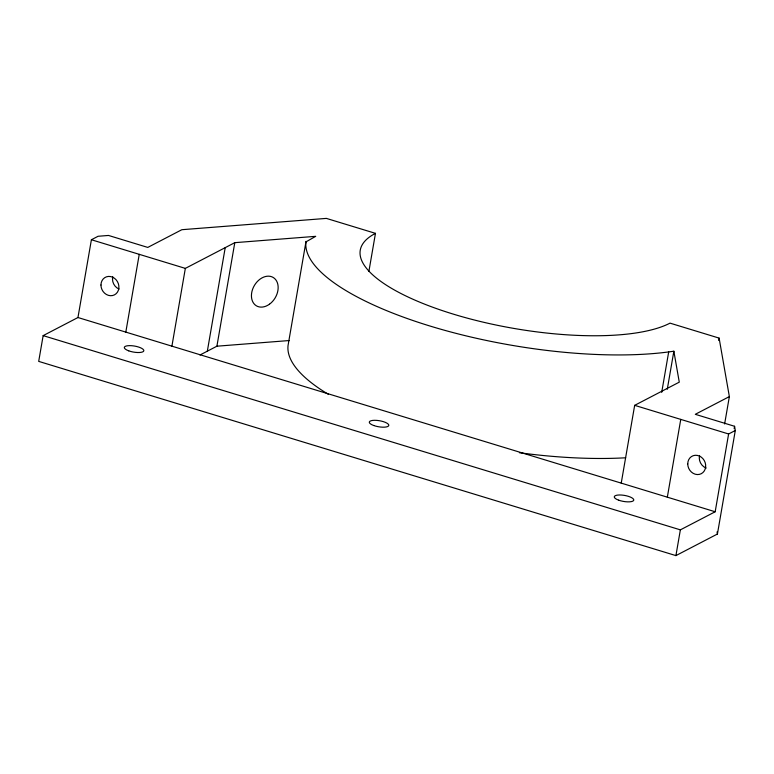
<?xml version="1.0" encoding="UTF-8"?>
<svg xmlns="http://www.w3.org/2000/svg" width="774" height="774" viewBox="0 0 774 774"><rect width="100%" height="100%" fill="white"/><g stroke="black" fill="none" stroke-linecap="round" stroke-linejoin="round"><path stroke-width="1.16" d="M91.4 239.747L98.085 236.273L108.505 235.451L147.776 247.419L181.851 229.704L326.367 218.394L375.467 233.351A164.881 50.949 9.8 0 0 453.574 314.205A164.881 50.949 9.8 0 0 670.013 323.135L719.114 338.103L729.36 396.598L695.284 414.313L734.565 426.281L735.3 430.499L717.421 534.031L675.915 555.606L38.7 361.381L43.151 335.626L77.961 317.524L91.4 239.747L185.344 268.385L234.793 242.668L315.715 236.331L305.953 241.885A219.845 67.938 9.8 0 0 430.528 326.193A219.845 67.938 9.8 0 0 667.469 352.083L673.854 351.222L679.272 382.153L634.67 405.344L621.232 483.121M125.814 332.104L139.243 254.327M171.905 346.162L185.344 268.385M207.335 351.183L225.215 247.651M199.982 355.005L216.904 346.201L234.793 242.668M306.03 241.372L288.063 345.417A219.845 67.938 9.8 0 0 328.263 394.256M368.888 271.432L375.467 233.351M661.702 392.379L668.688 351.918M667.275 389.303L673.854 351.222M667.333 497.169L680.762 419.392M675.915 555.606L680.365 529.861L715.176 511.759L728.615 433.982L735.3 430.499M718.698 340.483L719.114 338.103M724.628 423.968L729.36 396.598M734.149 428.661L734.565 426.281M216.904 346.201L289.495 340.521M634.67 405.344L728.615 433.982M77.961 317.524L715.176 511.759M43.151 335.626L680.365 529.861M717.043 531.922L717.421 534.031M625.682 457.782A219.845 67.938 9.8 0 1 519.402 452.732M119.099 289.07A9.898 8.717 62.5 0 1 112.762 276.734M706.227 468.057A9.898 8.717 62.5 0 1 699.58 455.48M128.736 350.845A9.898 3.057 9.8 0 0 143.829 350.767A9.898 3.057 9.8 0 0 129.674 345.63A9.898 3.057 9.8 0 0 128.736 350.845M373.707 425.507A9.898 3.057 9.8 0 0 388.8 425.439A9.898 3.057 9.8 0 0 374.645 420.301A9.898 3.057 9.8 0 0 373.707 425.507M618.678 500.178A9.898 3.057 9.8 0 0 633.771 500.11A9.898 3.057 9.8 0 0 619.616 494.973A9.898 3.057 9.8 0 0 618.678 500.178M687.747 463.916A9.898 8.717 62.5 0 0 701.205 473.736A9.898 8.717 62.5 0 0 701.215 457.105A9.898 8.717 62.5 0 0 687.747 463.916M100.959 285.016A9.898 8.717 62.5 0 0 114.397 294.894A9.898 8.717 62.5 0 0 114.465 278.272A9.898 8.717 62.5 0 0 100.959 285.016M269.468 304.201A16.486 12.103 -59.6 0 0 273.299 277.518A16.486 12.103 -59.6 0 0 251.618 293.201A16.486 12.103 -59.6 0 0 269.468 304.201"/></g></svg>
